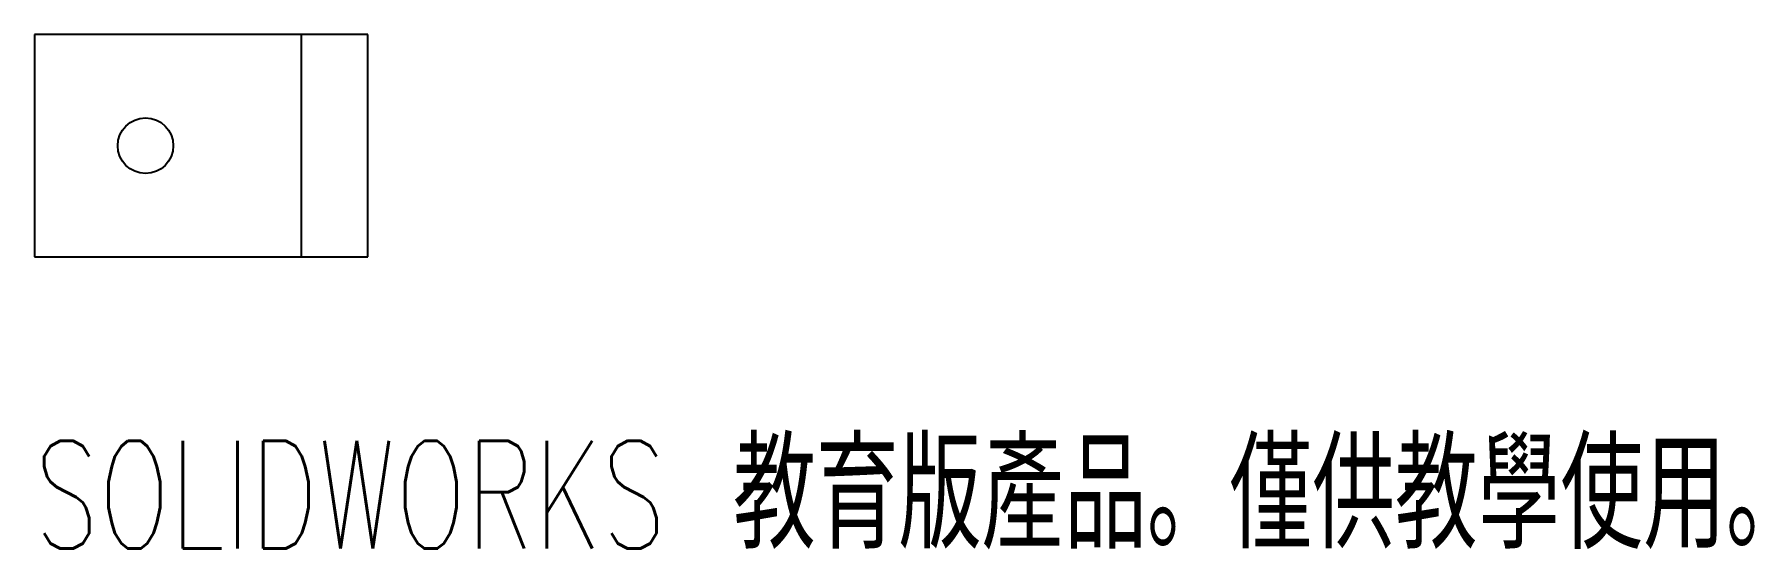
# Paper-space layout '_上視' of a CAD drawing. Header units: millimetres. Extents: x -7.5 to 69.9, y -18.2 to 5.
import ezdxf

# ---------------------------------------------------------------- set-up
doc = ezdxf.new("R2010")
doc.units = ezdxf.units.MM
doc.styles.add('SLDTEXTSTYLE0', font='TXT', dxfattribs={"width": 0.7, "bigfont": 'bigfont'})

psp = doc.layouts.new('_上視')

# ---------------------------------------------------------------- linework, layer by layer
at = {"color": 7, "linetype": 'Continuous', "lineweight": 25}
for p, q in [((7.5, 5), (-7.5, 5)), ((-7.5, 5), (-7.5, -5)), ((4.5, 5), (4.5, -5)), ((7.5, -5), (7.5, 5)), ((-7.5, -5), (7.5, -5))]:
    psp.add_line(p, q, dxfattribs=at)
psp.add_circle((-2.5, 0), 1.25, dxfattribs=at)

# ---------------------------------------------------------------- texts
at = {"color": 7, "linetype": 'Continuous', "insert": (-7.5, -13.27), "char_height": 4.83362, "attachment_point": 1, "style": 'SLDTEXTSTYLE0'}
psp.add_mtext('SOLIDWORKS 教育版產品。僅供教學使用。', dxfattribs=at)

doc.saveas('drawing.dxf')
